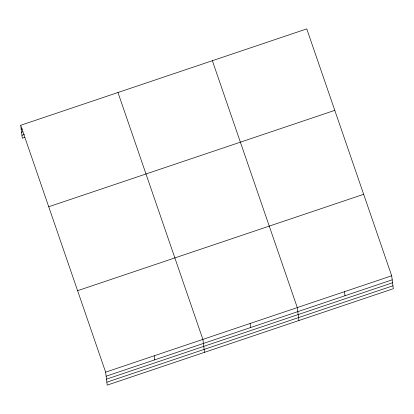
<?xml version="1.0" encoding="UTF-8"?>
<svg xmlns="http://www.w3.org/2000/svg" width="414" height="414" viewBox="0 0 414 414"><rect width="100%" height="100%" fill="white"/><g stroke="black" fill="none" stroke-linecap="round" stroke-linejoin="round"><path stroke-width="0.62" d="M20.7 125.282L306.764 28.897L391.691 275.781L393.3 288.718L107.236 385.103L105.622 372.16L20.7 125.282L22.309 138.219L24.742 137.401M21.207 129.339L22.423 128.93M21.569 132.273L22.786 131.859M21.947 135.29L24.379 134.472M48.723 206.752L334.791 110.367M77.599 290.69L363.663 194.311M105.622 372.16L391.691 275.781M106.129 376.222L392.193 279.838M106.496 379.152L392.56 282.772M106.869 382.174L392.933 285.789M212.361 60.703L297.288 307.586L298.898 320.524M117.964 92.508L202.886 339.392L204.495 352.33M344.489 291.684L344.991 295.741M250.087 323.489L250.594 327.546M154.256 355.776L154.758 359.838"/></g></svg>
